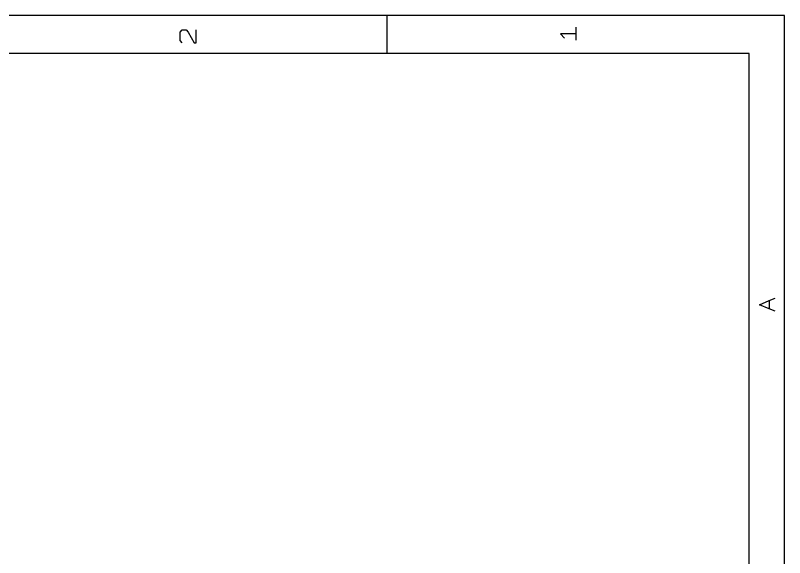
# Model space of a CAD drawing. Extents: x -262 to 926, y -118 to 722.
# Drawn here: x 352 to 926, y 317 to 722 of the extents above; entities that cross this region are included whole.
import ezdxf

# ---------------------------------------------------------------- set-up
doc = ezdxf.new("R2010")
doc.units = 0
doc.layers.add('1', color=1, linetype='CONTINUOUS')

msp = doc.modelspace()

# ---------------------------------------------------------------- linework, layer by layer
at = {"layer": '1'}
for p, q in [((926.33, 721.97), (-261.92, 721.97)), ((629.3, 721.97), (629.3, 693.7)), ((926.33, -118.33), (926.33, 721.97)), ((770.75, 703.37), (770.75, 713.07)), ((475.03, 709.57), (476.5, 711.2)), ((475.03, 703.12), (475.03, 709.57)), ((476.5, 711.2), (479.45, 711.2)), ((479.45, 711.2), (480.93, 709.57)), ((480.93, 709.57), (485.35, 701.5)), ((486.8, 701.5), (486.8, 711.2)), ((770.75, 708.22), (758.98, 708.22)), ((758.98, 708.22), (761.93, 705)), ((476.5, 701.5), (475.03, 703.12)), ((485.35, 701.5), (486.8, 701.5)), ((899.93, 693.47), (-235.5, 693.47)), ((899.93, 308.3), (899.93, 693.47)), ((907.5, 506.12), (914.85, 509.35)), ((914.85, 502.9), (907.5, 506.12)), ((914.85, 509.35), (919.28, 510.97)), ((914.85, 509.35), (914.85, 502.9)), ((919.28, 501.27), (914.85, 502.9))]:
    msp.add_line(p, q, dxfattribs=at)

doc.saveas('drawing.dxf')
